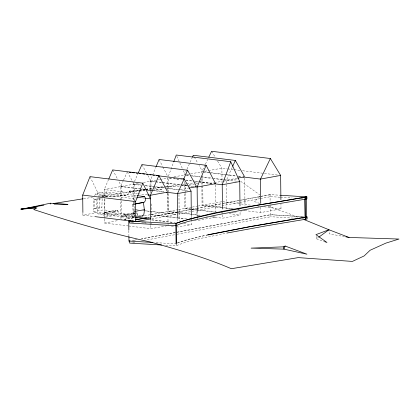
<?xml version="1.0" encoding="UTF-8"?>
<svg xmlns="http://www.w3.org/2000/svg" width="420" height="420" viewBox="0 0 420 420"><rect width="100%" height="100%" fill="white"/><g stroke="black" fill="none" stroke-linecap="round" stroke-linejoin="round"><path stroke-width="0.32" stroke-dasharray="2.1 1.58" d="M134.951 212.667L133.408 214.851L118.776 213.071L117.8 210.583L115.495 210.299L114.24 212.52L103.12 214.562L98.826 214.037L93.508 211.712L93.907 198.035M96.401 208.661L96.663 199.689L102.149 198.681L101.892 207.653L96.401 208.661L94.311 208.404L94.217 199.395L99.703 198.387L102.149 198.681M114.24 212.52L109.951 211.995L104.633 209.669L104.979 197.815M105.005 196.907L105.058 195.079L106.659 191.956L137.314 195.683M138.437 190.617L129.276 191.037L129.019 191.846L98.91 196.319M134.384 202.214L133.434 203.847L132.799 204.461L132.269 204.398L133.303 212.242L132.783 216.2A6.368 4.741 79.6 0 1 131.901 217.775L131.67 218.038L126.819 217.445L125.843 214.956L123.538 214.678L122.288 216.893L107.651 215.114L106.675 212.625L104.37 212.341L103.12 214.562M168.409 176.206L173.576 162.283M150.197 193.042L150.077 181.23L155.82 167.339M108.586 179.445L104.234 189.562L104.328 198.088M137.466 218.227L133.607 217.749L133.256 184.291L137.986 173.554M120.934 218.736L120.598 186.585L123.254 180.737M123.522 180.154L126.971 172.552M186.716 169.78L184.349 175.004L189.52 175.644M186.979 169.202L189.877 162.818M190.139 162.241L192.245 157.595M232.181 167.417L226.391 180.185L226.7 209.711M205.118 164.792L201.731 171.848L201.742 173.161M205.401 164.204L207.659 159.506M94.636 195.757L95.54 193.998L106.659 191.956M259.896 196.387L254.457 201.595L260.022 203.537M316.187 236.45L316.522 238.849L318.591 237.332M165.643 245.233L176.101 245.858C191.94 238.938 209.596 237.059 226.349 233.163M101.535 196.523L125.538 195.715L130.463 192.46L129.276 191.037M199.983 182.443L200.959 181.881L201.128 181.083L204.855 182.858L209.895 183.288L213.733 182.69M177.387 243.096L187.593 239.741L204.986 235.547M177.544 242.728L188.092 239.4L205.511 235.258M147.593 217.513L149.468 217.166M150.092 217.046L190.701 209.449M191.951 209.218L196.324 208.399M196.948 208.283L221.309 203.726M223.183 203.375L238.802 200.45M239.426 200.335L270.039 194.607L279.993 195.227M147.535 217.675L149.336 217.34M149.935 217.229L176.962 212.173M177.56 212.058L196.177 208.577M196.781 208.467L221.403 203.858M222.002 203.747L238.817 200.603M241.216 200.151L259.833 196.67M260.437 196.555L270.643 194.649M151.762 218.899L176.983 214.179M177.581 214.069L196.198 210.583M196.802 210.472L221.424 205.868M222.023 205.753L239.437 202.498M240.041 202.382L259.854 198.676M260.458 198.566L270.664 196.655M175.292 232.449L141.22 238.807M176.542 232.218L270.249 214.688L303.067 216.741M175.371 232.585L141.86 238.838M177.172 232.25L270.853 214.725M147.168 239.873L175.392 234.596M177.193 234.255L270.874 216.731M98.259 196.329L105.058 195.079M95.54 193.998L133.266 198.587L135.739 198.135M94.311 208.404L99.797 207.396L101.892 207.653M132.269 204.398L134.741 203.941M132.799 204.461L134.652 204.12M93.508 211.712L104.633 209.669M104.37 212.341L115.495 210.299M105.079 212.651L116.204 210.609M98.826 214.037L117.8 210.583M107.651 215.114L118.776 213.071M133.271 211.712L135.13 211.37M105.798 217.035L116.923 214.993A2.221 1.654 79.6 0 0 117.8 211.496A2.221 1.654 79.6 0 0 114.97 211.916A2.221 1.654 79.6 0 0 116.923 214.993M123.538 214.678L134.662 212.636M124.246 214.988L135.371 212.945M125.843 214.956L136.967 212.914L137.944 215.402L140.674 215.733M124.142 216.552L122.283 216.893L133.408 214.851L131.555 215.192M125.995 216.211L129.701 215.534M126.819 217.445L136.091 215.744M136.71 215.628L137.944 215.402M131.67 218.038L134.762 217.471M124.966 219.366A2.221 1.654 79.6 0 0 125.843 215.875A2.221 1.654 79.6 0 0 123.013 216.29A2.221 1.654 79.6 0 0 124.966 219.366L136.091 217.324M131.308 220.511L134.883 219.854M131.439 220.637L134.5 220.075M131.46 222.642L134.521 222.08M132.027 240.492L137.135 239.558M133.691 240.34L136.752 239.778M132.689 242.534L134.731 242.156M138.322 183.367L104.234 189.562L137.419 193.646M143.383 182.448L155.788 180.196M158.329 179.734L159.6 179.503M160.23 179.387L167.848 178.001M173.99 176.888L186.239 174.662M186.869 174.547L190.019 173.975M190.649 173.859L202.624 171.685L199.085 165.459M204.876 171.276L221.886 168.184L227.052 168.819M237.106 178.238L226.391 180.185L214.1 178.673M180.175 189.683L188.402 188.191M82.892 213.203L82.913 215.145L97.865 212.431L135.224 217.03M104.549 219.088L104.591 223.02L118.666 220.463M124.173 219.46L134.873 217.518M144.365 215.796L150.691 214.646M151.058 214.578L178.096 209.664M178.721 209.554L191.63 207.207M192.26 207.091L197.305 206.178M197.935 206.062L222.233 201.647M231.782 212.73L233.678 212.389M234.308 212.273L236.828 211.816M240.608 211.129L242.498 210.782M243.128 210.672L245.018 210.326M194.444 220.616L196.345 220.269M128.662 225.986L150.785 228.711L167.417 225.692M211.543 216.841L222.569 218.201L240.088 215.014L240.051 211.738M191.357 219.35L191.415 224.6L177.865 227.057L177.849 225.75M244.697 210.562L260.841 212.546L280.996 208.887L280.949 204.293M83.543 198.734L92.505 197.305M139.298 190.234L129.019 191.846L130.463 192.46M139.939 190.134L145.078 189.331M145.724 189.231L152.791 188.123M153.431 188.024L163.711 186.412L163.653 187.142L152.749 188.622M214.373 182.59L222.689 181.293M223.33 181.193L237.405 178.999M164.293 187.047L180.374 184.784M182.947 184.422L186.165 183.965M186.805 183.876L197.741 182.338M145.052 189.667L129.019 191.846L138.721 191.168M145.693 189.583L152.108 188.711M166.273 187.036L174.132 186.732L179.298 186.044M181.881 185.703L195.447 183.897M196.093 183.813L198.03 183.556M139.367 191.121L145.184 190.717M147.772 190.538L151.652 190.265M152.297 190.218L162.645 189.499L154.14 189.887M139.094 190.585L145.635 190.281M146.286 190.25L151.52 190.008M102.05 196.429L125.538 195.715M98.432 195.925L107.756 196.161M165.664 186.47L174.132 186.732M156.14 242.671L176.08 243.847L176.101 245.858M280.014 197.232L270.701 196.649L270.68 194.639M280.565 197.269L292.236 197.999M300.599 198.518L302.935 198.665M303.702 216.773L270.889 214.72L270.911 216.725L293.48 218.138M301.991 218.673L303.723 218.778M138.296 210.021L134.442 209.606L137.686 209.979M142.79 210.504L176.012 214.358L150.029 211.391M144.186 210.719L149.378 211.318M94.217 199.395L96.663 199.689M136.537 212.861L136.967 212.914M227.698 168.898L233.51 169.617M234.155 169.696L239.962 170.41M242.545 170.73L277.415 175.025M203.921 171.843L210.389 172.641M211.034 172.72L235.615 175.749M238.203 176.069L240.786 176.384M203.023 172.006L208.834 172.72M209.48 172.804L224.973 174.709M225.619 174.788L235.951 176.064M238.534 176.384L241.117 176.699M186.548 174.998L189.793 175.403M190.439 175.481L211.843 178.117M212.494 178.196L222.873 179.477M223.519 179.555L236.492 181.157M192.108 175.959L199.873 176.92M200.519 176.999L211.512 178.353M171.061 178.206L168.483 177.886L168.835 211.349L200.419 215.24M173.639 178.521L175.576 178.763M176.222 178.841L179.44 179.235M185.887 180.033L192.334 180.826M192.974 180.905L198.135 181.54M198.776 181.619L212.31 183.288M182.653 179.86L167.732 178.022L167.864 190.491M185.897 180.264L192.381 181.062M194.975 181.382L198.219 181.781M198.87 181.86L211.838 183.456M147.856 175.392L150.974 181.067L194.056 186.375M150.077 181.23L155.232 181.865M155.878 181.949L161.679 182.663M162.32 182.742L180.369 184.963M181.015 185.047L186.811 185.761M187.457 185.84L191.972 186.396M127.234 171.969L134.148 184.123L141.262 185M145.142 185.477L164.546 187.871M167.134 188.186L187.829 190.738M133.256 184.291L140.973 185.241M145.472 185.792L153.19 186.743M153.83 186.821L164.761 188.171M165.406 188.249L178.264 189.835M151.441 190.108L121.501 186.422L118.766 181.298M154.04 190.428L163.8 191.63M120.603 186.585L139.356 188.895M140.007 188.974L145.178 189.614M145.829 189.693L151.646 190.412M152.297 190.491L163.936 191.924M222.878 201.726L251.937 205.306M257.749 206.021L259.04 206.183M264.206 206.819L280.996 208.887M138.07 193.73L147.835 194.933M233.378 208.892L202.976 205.144L202.666 175.618M237.904 209.449L239.201 209.612M90.001 176.647L97.655 192.35L136.3 197.117M142.742 197.909L144.674 198.146M221.45 207.695L202.078 205.306L201.789 177.749M222.096 207.774L231.782 208.966M237.594 209.685L239.531 209.921M216.736 212.137L185.603 208.304L185.446 193.21M221.277 212.698L222.574 212.856M229.058 213.659L240.088 215.014M190.517 209.186L184.7 208.467L184.537 193.379M191.168 209.265L214.452 212.132M221.566 213.008L222.863 213.171M206.215 215.953L207.506 216.116M213.308 216.83L215.885 217.145L197.474 220.49L197.447 217.87M199.216 215.323L168.084 211.486L167.895 193.116M186.69 218.888L151.326 214.531L151.2 202.718M150.428 214.694L176.852 217.948M177.497 218.027L184.585 218.904M190.386 219.618L191.678 219.776M136.437 217.822L134.5 217.586L134.148 184.123M151.961 219.739L175.245 222.605M183.65 223.64L191.415 224.6M151.609 219.97L172.83 222.584M143.981 222.611L147.236 223.01M149.84 223.33L152.439 223.65M82.913 215.145L94.505 216.573M141.645 222.595L146.176 223.157M171.397 226.265L174.631 226.664M104.591 223.02L128.011 225.908M344.615 236.649L329.359 233.872L328.949 229.756M316.522 238.849L323.904 241.411M268.065 206.351L289.091 213.701L298.651 217.45M240.597 181.251L259.738 194.765M133.266 198.587L134.379 200.744M211.612 151.279L214.924 156.728M217.576 161.096L221.886 168.184L222.043 183.272M193.3 155.274L193.94 156.408M194.261 156.975L197.799 163.196M141.928 164.609L146.606 173.124M112.681 169.922L117.548 179.025M159.07 159.484L162.603 166.383M162.897 166.96L167.601 176.164M176.799 156.182L182.343 168.425M183.404 170.762L184.721 173.675M270.039 194.607L270.249 214.688M260.783 207.302L260.841 212.546M244.681 178.174L244.902 199.174M244.928 201.794L244.981 206.388M222.532 214.919L222.569 218.201M215.549 185L215.828 211.895M197.379 211.307L197.442 217.214M196.886 211.628L196.933 216.221M191.326 216.069L191.352 218.694M185.341 183.372L185.435 192.554M184.417 181.566L184.532 192.722M178.957 194.507L179.23 220.752M177.776 218.531L177.807 221.812M176.662 243.931L176.678 245.438M167.716 193.426L168.037 223.608M168.042 224.264L168.053 225.577M150.974 181.067L151.084 191.567M150.696 220.185L150.743 224.779M150.749 225.435L150.785 228.711M128.856 230.69L128.914 235.872M121.511 186.422L121.658 200.198M121.664 200.855L121.863 219.886M104.339 198.744L104.543 218.431M99.703 198.387L99.797 207.396M97.655 192.35L97.692 195.589M97.718 198.182L97.865 212.431M134.999 217.004A2.221 1.654 79.6 0 1 134.059 214.956A2.221 1.654 79.6 0 1 134.925 213.103M136.463 213.266A2.221 1.654 79.6 0 1 137.235 216.3M104.864 216.82A2.221 1.654 79.6 0 1 104.213 213.187A2.221 1.654 79.6 0 1 106.958 214.142A2.221 1.654 79.6 0 1 105.499 217.04"/><path stroke-width="0.63" d="M50.264 204.026L50.274 203.228L67.956 204.367L54.196 204.104M173.796 161.679L176.269 155.017L230.753 161.732L239.736 181.555L239.988 205.832M230.753 161.732L222.217 184.737L222.474 209.013M285.138 246.026L283.915 249.144L251.045 248.12L283.537 246.829L285.138 246.026L306.947 254.195L283.915 249.144L283.537 246.829M82.887 212.557L82.703 195.069L90.001 176.647L142.816 183.157L150.47 198.859L145.32 198.224M95.151 216.652L135.728 221.655L135.518 201.579L142.816 183.157M156.072 166.735L159.07 159.484L206.12 165.28L215.534 183.687L197.127 187.031L195.19 186.79M206.12 165.28L197.127 187.031L197.379 211.307M108.843 178.847L112.681 169.922L158.881 175.613L167.402 191.546M158.881 175.613L150.434 195.253L150.685 219.529M138.248 172.956L141.928 164.609L187.577 170.237L196.313 186.128M183.635 179.177L187.577 170.237M192.507 157.017L193.3 155.274L235.342 160.456L244.346 176.3M156.34 175.555L184.154 178.983L177.518 193.599L177.77 217.875M232.712 166.257L235.342 160.456M208.787 157.153L211.612 151.279L270.37 158.519L280.644 175.423L280.896 199.7M270.37 158.519L260.489 179.088L260.741 203.364M135.382 217.355L143.026 215.733A6.368 4.741 79.6 0 0 143.908 214.158L144.428 210.2L143.393 202.356L135.356 203.831M135.272 204.01L143.923 202.419C145.945 201.085 146.044 198.224 144.391 196.544L137.314 195.683M319.111 236.953L328.949 229.756L349.067 237.458L399 239.048L385.938 243.096L370.12 250.247L364.171 255.917L352.406 261.418L298.211 257.612L231.389 268.721C205.144 257.481 177.676 249.622 150.224 241.941C110.812 233.305 72.041 222.138 33.721 209.543L36.907 207.921L21.173 208.462L21 209.359L35.968 207.695M175.34 223.745L181.414 221.44L189.478 219.098L215.969 213.103L256.505 205.433L306.894 196.907L306.915 198.917L256.526 207.443L215.05 215.303L188.543 221.361L180.08 223.907L175.891 225.776L129.418 223.015L129.397 221.009L130.415 220.82M176.075 243.852L175.807 223.325C217.991 209.47 262.794 205.139 306.254 196.875L306.464 216.956L250.556 226.469L207.869 234.749M206.152 235.289L249.407 226.826L307.104 216.988L307.125 218.993L264.526 226.144L226.795 233.079M22.911 208.96L21 209.359L23.546 208.898M24.817 208.561L50.274 203.228M146.344 217.749L135.392 219.76M146.937 217.791L135.524 219.886M136.972 197.909L144.391 196.544M135.744 211.26L144.396 209.669M128.851 230.044L128.756 220.978L130.798 220.605M128.919 236.523L128.966 241.054L129.985 240.87M24.817 208.666L43.901 205.186M237.736 178.122L244.041 176.978M189.032 188.076L195.993 186.811M167.066 192.229L150.434 195.253L147.829 194.933M239.736 181.555L222.217 184.737L214.436 183.776M280.644 175.423L260.489 179.088L243.054 176.941M135.728 221.655L150.68 218.935L135.87 217.114M53.466 203.516L82.903 198.833M175.807 223.325L176.447 223.356L176.657 243.432M128.756 220.978L175.87 223.771M128.966 241.054L152.843 242.466M161.579 244.991L129.628 243.096L129.607 241.085M280.544 195.258L306.894 196.907M305.975 216.914L307.104 216.988M143.393 202.356L143.923 202.419M142.191 215.917L142.795 215.996M129.176 172.21L131.114 172.447M132.41 172.604L134.347 172.846M136.29 173.087L137.582 173.245M139.524 173.481L140.816 173.644M142.758 173.88L144.701 174.122M146.638 174.358L147.934 174.521M149.872 174.757L151.168 174.919M153.106 175.156L154.403 175.319M166.52 192.245L177.518 193.599L191.063 191.137L191.315 215.413M82.703 195.069L135.518 201.579M345.891 236.88L349.067 237.458M324.518 241.621L326.981 242.477L315.94 234.654L328.949 229.756L304.028 219.555M184.154 178.983L191.069 191.137M305.723 197.101L305.744 199.112M305.933 217.177L305.954 219.188M305.482 197.069L305.503 199.075M305.692 217.145L305.713 219.156M305.083 197.069L305.293 217.145M304.862 198.98L305.051 217.114M244.913 199.831L244.923 201.143M136.815 216.951A2.221 1.654 79.6 0 1 135.476 217.266"/></g></svg>
